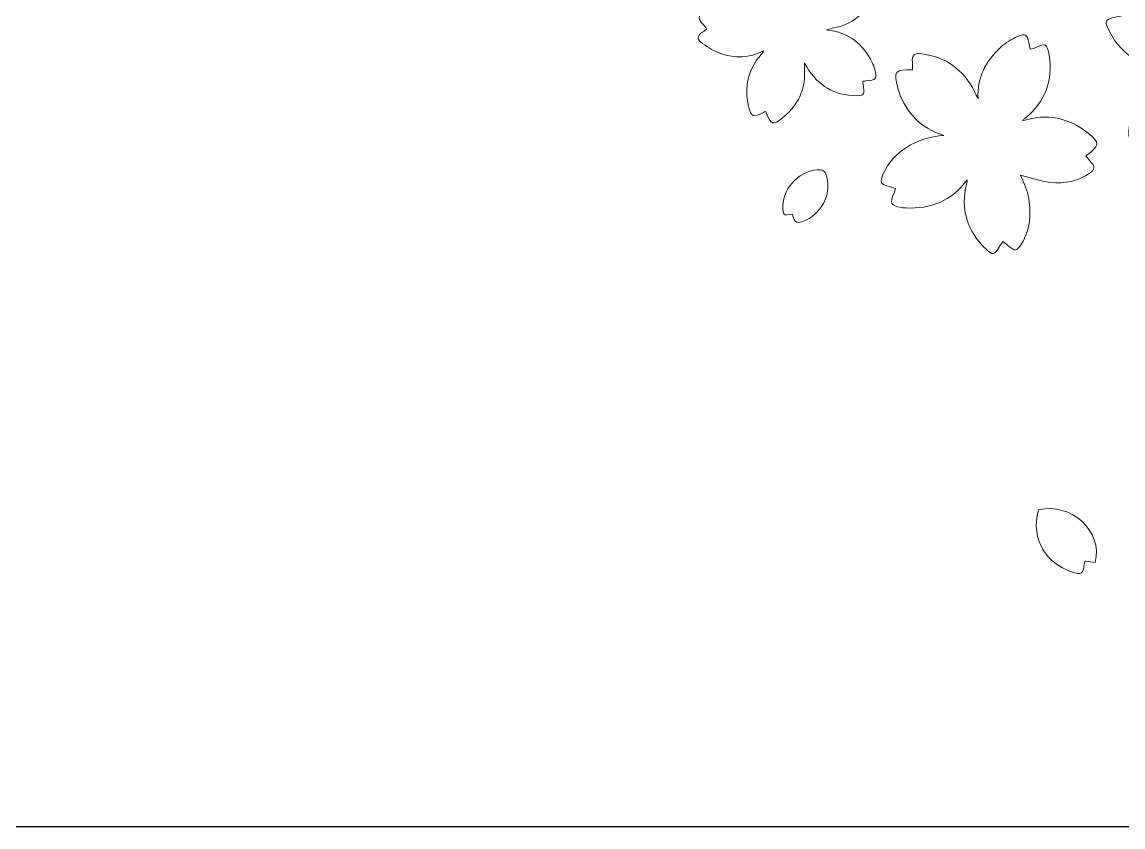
# Model space of a CAD drawing. Header units: millimetres. Extents: x -4 to 685, y -404 to 665.
# Drawn here: x 94.95 to 121.79, y -403.33 to -383.72 of the extents above; entities that cross this region are included whole.
import ezdxf

# ---------------------------------------------------------------- set-up
doc = ezdxf.new("R2010")
doc.units = ezdxf.units.MM
doc.layers.add('_U+56FE_U+5C42 1', color=7, linetype='Continuous')

# ---------------------------------------------------------------- blocks, each defined once
blk = doc.blocks.new('A$Cafa01768')
at = {"layer": '_U+56FE_U+5C42 1', "lineweight": 0}
for points, knots in [([(198.07, 128.49), (194.87, 130.21), (191.73, 130), (188.67, 128.37), (186.73, 127.33), (186.72, 126.88), (188.27, 125.39), (188.32, 125.34), (188.31, 125.24), (188.35, 125.12), (188.15, 124.95), (187.97, 124.73), (187.73, 124.6), (186.63, 123.97), (186.87, 123.26), (187.71, 122.7), (188.65, 122.06), (189.64, 121.42), (190.71, 121.04), (193.11, 120.2), (195.53, 120.29), (197.88, 121.48), (197.76, 121.21), (197.62, 121.04), (197.47, 120.87), (195.28, 118.38), (194.65, 115.49), (195.36, 112.3), (195.76, 110.47), (196.2, 110.33), (197.84, 111.24), (197.96, 111.31), (198.11, 111.33), (198.24, 111.37), (199.14, 109.17), (199.42, 109.02), (201.01, 110.31), (203.23, 112.11), (204.63, 114.41), (204.7, 117.37), (204.71, 117.97), (204.7, 118.57), (204.7, 119.43), (206.52, 116.05), (209.12, 114.29), (212.65, 114.06), (214.75, 113.92), (214.81, 114.07), (214.37, 116.2), (214.36, 116.26), (214.41, 116.33), (214.45, 116.43), (214.6, 116.44), (214.75, 116.47), (214.91, 116.48), (216.57, 116.57), (216.79, 116.84), (216.39, 118.44), (216.29, 118.82), (216.14, 119.2), (215.96, 119.55), (214.42, 122.56), (212.13, 124.56), (208.35, 124.98), (208.93, 125.13), (209.22, 125.24), (209.53, 125.29), (212.71, 125.84), (214.8, 127.8), (216.18, 130.56), (217.2, 132.6), (216.92, 133), (214.7, 133.32), (214.67, 133.32), (214.64, 133.36), (214.55, 133.41), (214.62, 133.69), (214.68, 133.99), (214.77, 134.29), (215.1, 135.49), (214.94, 135.82), (213.67, 135.84), (212.61, 135.86), (211.52, 135.74), (210.5, 135.46), (208.01, 134.76), (206.05, 133.3), (204.73, 130.67), (204.73, 131.44), (204.71, 131.87), (204.73, 132.3), (204.83, 135.29), (203.61, 137.72), (201.44, 139.68), (199.97, 141.02), (199.56, 140.89), (198.73, 139.12), (198.67, 139), (198.59, 138.88), (198.5, 138.73), (198.25, 138.91), (198.09, 139.02), (197.93, 139.13), (196.69, 139.98), (196.41, 139.91), (195.83, 138.56), (195.72, 138.3), (195.62, 138.04), (195.56, 137.77), (194.85, 134.27), (195.4, 131.11), (198.07, 128.49)], [0, 0, 0, 0, 1, 1, 1, 2, 2, 2, 3, 3, 3, 4, 4, 4, 5, 5, 5, 6, 6, 6, 7, 7, 7, 8, 8, 8, 9, 9, 9, 10, 10, 10, 11, 11, 11, 12, 12, 12, 13, 13, 13, 14, 14, 14, 15, 15, 15, 16, 16, 16, 17, 17, 17, 18, 18, 18, 19, 19, 19, 20, 20, 20, 21, 21, 21, 22, 22, 22, 23, 23, 23, 24, 24, 24, 25, 25, 25, 26, 26, 26, 27, 27, 27, 28, 28, 28, 29, 29, 29, 30, 30, 30, 31, 31, 31, 32, 32, 32, 33, 33, 33, 34, 34, 34, 35, 35, 35, 36, 36, 36, 37, 37, 37, 37]), ([(198.07, 128.49), (195.4, 131.11), (194.85, 134.27), (195.56, 137.77), (195.62, 138.04), (195.72, 138.3), (195.83, 138.56), (196.41, 139.91), (196.69, 139.98), (197.93, 139.13), (198.09, 139.02), (198.25, 138.91), (198.5, 138.73), (198.59, 138.88), (198.67, 139), (198.73, 139.12), (199.56, 140.89), (199.97, 141.02), (201.44, 139.68), (203.61, 137.72), (204.83, 135.29), (204.73, 132.3), (204.71, 131.87), (204.73, 131.44), (204.73, 130.67), (206.05, 133.3), (208.01, 134.76), (210.5, 135.46), (211.52, 135.74), (212.61, 135.86), (213.67, 135.84), (214.94, 135.82), (215.1, 135.49), (214.77, 134.29), (214.68, 133.99), (214.62, 133.69), (214.55, 133.41), (214.64, 133.36), (214.67, 133.32), (214.7, 133.32), (216.92, 133), (217.2, 132.6), (216.18, 130.56), (214.8, 127.8), (212.71, 125.84), (209.53, 125.29), (209.22, 125.24), (208.93, 125.13), (208.35, 124.98), (212.13, 124.56), (214.42, 122.56), (215.96, 119.55), (216.14, 119.2), (216.29, 118.82), (216.39, 118.44), (216.79, 116.84), (216.57, 116.57), (214.91, 116.48), (214.75, 116.47), (214.6, 116.44), (214.45, 116.43), (214.41, 116.33), (214.36, 116.26), (214.37, 116.2), (214.81, 114.07), (214.75, 113.92), (212.65, 114.06), (209.12, 114.29), (206.52, 116.05), (204.7, 119.43), (204.7, 118.57), (204.71, 117.97), (204.7, 117.37), (204.63, 114.41), (203.23, 112.11), (201.01, 110.31), (199.42, 109.02), (199.14, 109.17), (198.24, 111.37), (198.11, 111.33), (197.96, 111.31), (197.84, 111.24), (196.2, 110.33), (195.76, 110.47), (195.36, 112.3), (194.65, 115.49), (195.28, 118.38), (197.47, 120.87), (197.62, 121.04), (197.76, 121.21), (197.88, 121.48), (195.53, 120.29), (193.11, 120.2), (190.71, 121.04), (189.64, 121.42), (188.65, 122.06), (187.71, 122.7), (186.87, 123.26), (186.63, 123.97), (187.73, 124.6), (187.97, 124.73), (188.15, 124.95), (188.35, 125.12), (188.31, 125.24), (188.32, 125.34), (188.27, 125.39), (186.72, 126.88), (186.73, 127.33), (188.67, 128.37), (191.73, 130), (194.87, 130.21), (198.07, 128.49)], [0, 0, 0, 0, 1, 1, 1, 2, 2, 2, 3, 3, 3, 4, 4, 4, 5, 5, 5, 6, 6, 6, 7, 7, 7, 8, 8, 8, 9, 9, 9, 10, 10, 10, 11, 11, 11, 12, 12, 12, 13, 13, 13, 14, 14, 14, 15, 15, 15, 16, 16, 16, 17, 17, 17, 18, 18, 18, 19, 19, 19, 20, 20, 20, 21, 21, 21, 22, 22, 22, 23, 23, 23, 24, 24, 24, 25, 25, 25, 26, 26, 26, 27, 27, 27, 28, 28, 28, 29, 29, 29, 30, 30, 30, 31, 31, 31, 32, 32, 32, 33, 33, 33, 34, 34, 34, 35, 35, 35, 36, 36, 36, 37, 37, 37, 37]), ([(278.77, 125.7), (278.85, 125.48), (278.82, 125.52), (278.83, 125.54), (279.01, 125.85), (279.21, 126.15), (279.38, 126.46), (281.47, 130.2), (281.4, 134), (279.51, 137.75), (278.52, 139.71), (278.14, 139.7), (276.53, 138.26), (276.36, 138.1), (276.18, 137.96), (275.95, 137.76), (275.69, 138.14), (275.46, 138.46), (275.26, 138.79), (274.43, 140.14), (274.24, 140.19), (273.01, 139.15), (270.83, 137.29), (269.91, 134.78), (269.45, 132.05), (269.09, 129.92), (269.58, 127.9), (270.34, 125.92), (269.91, 126.37), (269.54, 126.84), (269.16, 127.29), (266.65, 130.2), (261.25, 131.76), (257.79, 130.58), (256.55, 130.15), (256.42, 129.85), (256.94, 128.65), (257.12, 128.23), (257.3, 127.81), (257.5, 127.33), (256.88, 127.19), (256.38, 127.07), (255.88, 126.96), (255.08, 126.77), (254.65, 126.31), (255.07, 125.51), (255.61, 124.46), (256.11, 123.33), (256.89, 122.47), (259.5, 119.57), (262.75, 118.02), (266.79, 118.32), (264.5, 117.5), (262.58, 116.26), (261.16, 114.3), (259.77, 112.39), (258.78, 110.34), (258.68, 107.95), (258.63, 106.55), (259.05, 106.24), (260.42, 106.47), (260.82, 106.54), (261.23, 106.55), (261.66, 106.59), (261.52, 103.59), (261.86, 103.21), (264.27, 103.89), (269.08, 105.22), (272.19, 108.24), (273.17, 113.3), (273.29, 112.05), (273.23, 110.82), (273.56, 109.7), (274.64, 105.94), (276.89, 103.13), (280.65, 101.73), (281.81, 101.31), (282.16, 101.56), (282.4, 102.75), (282.49, 103.2), (282.6, 103.64), (282.72, 104.16), (283.27, 103.94), (283.68, 103.8), (284.07, 103.61), (285.08, 103.11), (285.74, 103.42), (285.81, 104.51), (285.92, 106.04), (286.11, 107.62), (285.84, 109.1), (285.25, 112.41), (283.5, 115.06), (280.54, 116.87), (282.65, 116.36), (284.72, 116.14), (286.8, 116.71), (289.18, 117.36), (291.37, 118.37), (292.95, 120.37), (294.02, 121.72), (293.96, 121.96), (292.52, 122.81), (292.19, 123), (291.88, 123.23), (291.53, 123.47), (291.82, 123.8), (292.03, 124.03), (292.24, 124.27), (293.31, 125.49), (293.29, 125.82), (291.93, 126.66), (289.57, 128.13), (286.91, 128.33), (284.31, 127.81), (282.4, 127.43), (280.61, 126.42), (278.77, 125.7)], [0, 0, 0, 0, 1, 1, 1, 2, 2, 2, 3, 3, 3, 4, 4, 4, 5, 5, 5, 6, 6, 6, 7, 7, 7, 8, 8, 8, 9, 9, 9, 10, 10, 10, 11, 11, 11, 12, 12, 12, 13, 13, 13, 14, 14, 14, 15, 15, 15, 16, 16, 16, 17, 17, 17, 18, 18, 18, 19, 19, 19, 20, 20, 20, 21, 21, 21, 22, 22, 22, 23, 23, 23, 24, 24, 24, 25, 25, 25, 26, 26, 26, 27, 27, 27, 28, 28, 28, 29, 29, 29, 30, 30, 30, 31, 31, 31, 32, 32, 32, 33, 33, 33, 34, 34, 34, 35, 35, 35, 36, 36, 36, 37, 37, 37, 38, 38, 38, 39, 39, 39, 39]), ([(278.77, 125.7), (280.61, 126.42), (282.4, 127.43), (284.31, 127.81), (286.91, 128.33), (289.57, 128.13), (291.93, 126.66), (293.29, 125.82), (293.31, 125.49), (292.24, 124.27), (292.03, 124.03), (291.82, 123.8), (291.53, 123.47), (291.88, 123.23), (292.19, 123), (292.52, 122.81), (293.96, 121.96), (294.02, 121.72), (292.95, 120.37), (291.37, 118.37), (289.18, 117.36), (286.8, 116.71), (284.72, 116.14), (282.65, 116.36), (280.54, 116.87), (283.5, 115.06), (285.25, 112.41), (285.84, 109.1), (286.11, 107.62), (285.92, 106.04), (285.81, 104.51), (285.74, 103.42), (285.08, 103.11), (284.07, 103.61), (283.68, 103.8), (283.27, 103.94), (282.72, 104.16), (282.6, 103.64), (282.49, 103.2), (282.4, 102.75), (282.16, 101.56), (281.81, 101.31), (280.65, 101.73), (276.89, 103.13), (274.64, 105.94), (273.56, 109.7), (273.23, 110.82), (273.29, 112.05), (273.17, 113.3), (272.19, 108.24), (269.08, 105.22), (264.27, 103.89), (261.86, 103.21), (261.52, 103.59), (261.66, 106.59), (261.23, 106.55), (260.82, 106.54), (260.42, 106.47), (259.05, 106.24), (258.63, 106.55), (258.68, 107.95), (258.78, 110.34), (259.77, 112.39), (261.16, 114.3), (262.58, 116.26), (264.5, 117.5), (266.79, 118.32), (262.75, 118.02), (259.5, 119.57), (256.89, 122.47), (256.11, 123.33), (255.61, 124.46), (255.07, 125.51), (254.65, 126.31), (255.08, 126.77), (255.88, 126.96), (256.38, 127.07), (256.88, 127.19), (257.5, 127.33), (257.3, 127.81), (257.12, 128.23), (256.94, 128.65), (256.42, 129.85), (256.55, 130.15), (257.79, 130.58), (261.25, 131.76), (266.65, 130.2), (269.16, 127.29), (269.54, 126.84), (269.91, 126.37), (270.34, 125.92), (269.58, 127.9), (269.09, 129.92), (269.45, 132.05), (269.91, 134.78), (270.83, 137.29), (273.01, 139.15), (274.24, 140.19), (274.43, 140.14), (275.26, 138.79), (275.46, 138.46), (275.69, 138.14), (275.95, 137.76), (276.18, 137.96), (276.36, 138.1), (276.53, 138.26), (278.14, 139.7), (278.52, 139.71), (279.51, 137.75), (281.4, 134), (281.47, 130.2), (279.38, 126.46), (279.21, 126.15), (279.01, 125.85), (278.83, 125.54), (278.82, 125.52), (278.85, 125.48), (278.77, 125.7)], [0, 0, 0, 0, 1, 1, 1, 2, 2, 2, 3, 3, 3, 4, 4, 4, 5, 5, 5, 6, 6, 6, 7, 7, 7, 8, 8, 8, 9, 9, 9, 10, 10, 10, 11, 11, 11, 12, 12, 12, 13, 13, 13, 14, 14, 14, 15, 15, 15, 16, 16, 16, 17, 17, 17, 18, 18, 18, 19, 19, 19, 20, 20, 20, 21, 21, 21, 22, 22, 22, 23, 23, 23, 24, 24, 24, 25, 25, 25, 26, 26, 26, 27, 27, 27, 28, 28, 28, 29, 29, 29, 30, 30, 30, 31, 31, 31, 32, 32, 32, 33, 33, 33, 34, 34, 34, 35, 35, 35, 36, 36, 36, 37, 37, 37, 38, 38, 38, 39, 39, 39, 39]), ([(231.78, 100.04), (231.72, 99.67), (231.71, 99.55), (231.69, 99.44), (230.62, 95.15), (231.73, 91.48), (234.91, 88.47), (236.02, 87.42), (236.3, 87.54), (237.09, 88.81), (237.27, 89.1), (237.47, 89.39), (237.7, 89.76), (238.04, 89.5), (238.33, 89.29), (238.6, 89.06), (239.75, 88.08), (239.99, 88.09), (240.79, 89.35), (242.37, 91.86), (242.48, 94.64), (241.92, 97.43), (241.67, 98.69), (241, 99.87), (240.65, 100.78), (242.21, 100.39), (243.9, 99.79), (245.64, 99.59), (247.97, 99.32), (250.23, 99.78), (252.23, 101.16), (253.03, 101.72), (253.06, 102.24), (252.42, 102.91), (252.1, 103.24), (251.83, 103.63), (251.54, 103.99), (253.86, 105.76), (253.93, 106.15), (251.9, 107.78), (248.67, 110.36), (245.05, 111.18), (241.04, 109.82), (241.05, 109.89), (241.04, 109.93), (241.06, 109.94), (241.17, 110.05), (241.28, 110.16), (241.4, 110.26), (244.77, 112.98), (246.08, 116.53), (245.43, 120.75), (245.13, 122.71), (244.68, 122.82), (243.19, 122.03), (242.93, 121.89), (242.62, 121.85), (242.25, 121.74), (242.17, 122.18), (242.12, 122.53), (242.05, 122.87), (241.73, 124.24), (241.45, 124.45), (240.16, 123.87), (239.16, 123.41), (238.16, 122.84), (237.36, 122.1), (234.88, 119.82), (233.37, 117.04), (233.58, 113.5), (233.32, 113.92), (233.18, 114.33), (232.98, 114.72), (231.17, 118.39), (228.2, 120.46), (224.16, 121.01), (223.06, 121.16), (222.47, 120.8), (222.66, 119.58), (222.73, 119.16), (222.67, 118.73), (222.67, 118.3), (219.78, 118.47), (219.47, 118.07), (220.23, 115.28), (220.29, 115.05), (220.34, 114.82), (220.43, 114.6), (221.76, 111.13), (224, 108.57), (227.88, 107.42), (223.28, 107.08), (219.29, 104.52), (217.86, 101.14), (217.15, 99.44), (217.2, 99.34), (218.94, 98.88), (219.23, 98.8), (219.51, 98.67), (219.84, 98.55), (219.75, 98.27), (219.69, 98.05), (219.6, 97.84), (218.85, 96.06), (218.98, 95.79), (220.87, 95.4), (221.11, 95.35), (221.35, 95.36), (221.59, 95.34), (225.68, 95.14), (229.1, 96.45), (231.78, 100.04)], [0, 0, 0, 0, 1, 1, 1, 2, 2, 2, 3, 3, 3, 4, 4, 4, 5, 5, 5, 6, 6, 6, 7, 7, 7, 8, 8, 8, 9, 9, 9, 10, 10, 10, 11, 11, 11, 12, 12, 12, 13, 13, 13, 14, 14, 14, 15, 15, 15, 16, 16, 16, 17, 17, 17, 18, 18, 18, 19, 19, 19, 20, 20, 20, 21, 21, 21, 22, 22, 22, 23, 23, 23, 24, 24, 24, 25, 25, 25, 26, 26, 26, 27, 27, 27, 28, 28, 28, 29, 29, 29, 30, 30, 30, 31, 31, 31, 32, 32, 32, 33, 33, 33, 34, 34, 34, 35, 35, 35, 36, 36, 36, 37, 37, 37, 37]), ([(231.78, 100.04), (229.1, 96.45), (225.68, 95.14), (221.59, 95.34), (221.35, 95.36), (221.11, 95.35), (220.87, 95.4), (218.98, 95.79), (218.85, 96.06), (219.6, 97.84), (219.69, 98.05), (219.75, 98.27), (219.84, 98.55), (219.51, 98.67), (219.23, 98.8), (218.94, 98.88), (217.2, 99.34), (217.15, 99.44), (217.86, 101.14), (219.29, 104.52), (223.28, 107.08), (227.88, 107.42), (224, 108.57), (221.76, 111.13), (220.43, 114.6), (220.34, 114.82), (220.29, 115.05), (220.23, 115.28), (219.47, 118.07), (219.78, 118.47), (222.67, 118.3), (222.67, 118.73), (222.73, 119.16), (222.66, 119.58), (222.47, 120.8), (223.06, 121.16), (224.16, 121.01), (228.2, 120.46), (231.17, 118.39), (232.98, 114.72), (233.18, 114.33), (233.32, 113.92), (233.58, 113.5), (233.37, 117.04), (234.88, 119.82), (237.36, 122.1), (238.16, 122.84), (239.16, 123.41), (240.16, 123.87), (241.45, 124.45), (241.73, 124.24), (242.05, 122.87), (242.12, 122.53), (242.17, 122.18), (242.25, 121.74), (242.62, 121.85), (242.93, 121.89), (243.19, 122.03), (244.68, 122.82), (245.13, 122.71), (245.43, 120.75), (246.08, 116.53), (244.77, 112.98), (241.4, 110.26), (241.28, 110.16), (241.17, 110.05), (241.06, 109.94), (241.04, 109.93), (241.05, 109.89), (241.04, 109.82), (245.05, 111.18), (248.67, 110.36), (251.9, 107.78), (253.93, 106.15), (253.86, 105.76), (251.54, 103.99), (251.83, 103.63), (252.1, 103.24), (252.42, 102.91), (253.06, 102.24), (253.03, 101.72), (252.23, 101.16), (250.23, 99.78), (247.97, 99.32), (245.64, 99.59), (243.9, 99.79), (242.21, 100.39), (240.65, 100.78), (241, 99.87), (241.67, 98.69), (241.92, 97.43), (242.48, 94.64), (242.37, 91.86), (240.79, 89.35), (239.99, 88.09), (239.75, 88.08), (238.6, 89.06), (238.33, 89.29), (238.04, 89.5), (237.7, 89.76), (237.47, 89.39), (237.27, 89.1), (237.09, 88.81), (236.3, 87.54), (236.02, 87.42), (234.91, 88.47), (231.73, 91.48), (230.62, 95.15), (231.69, 99.44), (231.71, 99.55), (231.72, 99.67), (231.78, 100.04)], [0, 0, 0, 0, 1, 1, 1, 2, 2, 2, 3, 3, 3, 4, 4, 4, 5, 5, 5, 6, 6, 6, 7, 7, 7, 8, 8, 8, 9, 9, 9, 10, 10, 10, 11, 11, 11, 12, 12, 12, 13, 13, 13, 14, 14, 14, 15, 15, 15, 16, 16, 16, 17, 17, 17, 18, 18, 18, 19, 19, 19, 20, 20, 20, 21, 21, 21, 22, 22, 22, 23, 23, 23, 24, 24, 24, 25, 25, 25, 26, 26, 26, 27, 27, 27, 28, 28, 28, 29, 29, 29, 30, 30, 30, 31, 31, 31, 32, 32, 32, 33, 33, 33, 34, 34, 34, 35, 35, 35, 36, 36, 36, 37, 37, 37, 37]), ([(202.66, 94.33), (203.04, 92.77), (203.43, 92.6), (204.92, 93.32), (207.83, 94.72), (209.31, 98.09), (208.26, 101.02), (208.15, 101.33), (207.69, 101.71), (207.39, 101.71), (204.11, 101.78), (201.13, 98.89), (201.09, 95.68), (201.06, 94.09), (201.12, 94.05), (202.66, 94.33)], [0, 0, 0, 0, 1, 1, 1, 2, 2, 2, 3, 3, 3, 4, 4, 4, 5, 5, 5, 5]), ([(202.66, 94.33), (201.12, 94.05), (201.06, 94.09), (201.09, 95.68), (201.13, 98.89), (204.11, 101.78), (207.39, 101.71), (207.69, 101.71), (208.15, 101.33), (208.26, 101.02), (209.31, 98.09), (207.83, 94.72), (204.92, 93.32), (203.43, 92.6), (203.04, 92.77), (202.66, 94.33)], [0, 0, 0, 0, 1, 1, 1, 2, 2, 2, 3, 3, 3, 4, 4, 4, 5, 5, 5, 5]), ([(253.09, 36.35), (252.57, 36.41), (252.03, 36.47), (251.48, 36.53), (251.42, 36.47), (251.3, 36.41), (251.29, 36.33), (251.09, 34.35), (250.9, 34.17), (248.97, 34.84), (245.29, 36.12), (242.15, 39.94), (243.67, 45.09), (249.09, 46.39), (254.38, 41.56), (253.09, 36.35)], [0, 0, 0, 0, 1, 1, 1, 2, 2, 2, 3, 3, 3, 4, 4, 4, 5, 5, 5, 5])]:
    blk.add_open_spline(points, degree=3, knots=knots, dxfattribs=at)

msp = doc.modelspace()

# ---------------------------------------------------------------- linework, layer by layer
msp.add_line((360.128, -403.331), (74.678, -403.331))

# ---------------------------------------------------------------- block references
at = {"xscale": 0.1463930839022373, "yscale": 0.1463930839022373, "zscale": 0.1463930839022373}
msp.add_blockref('A$Cafa01768', (84.059, -402.206), dxfattribs=at)

doc.saveas('drawing.dxf')
